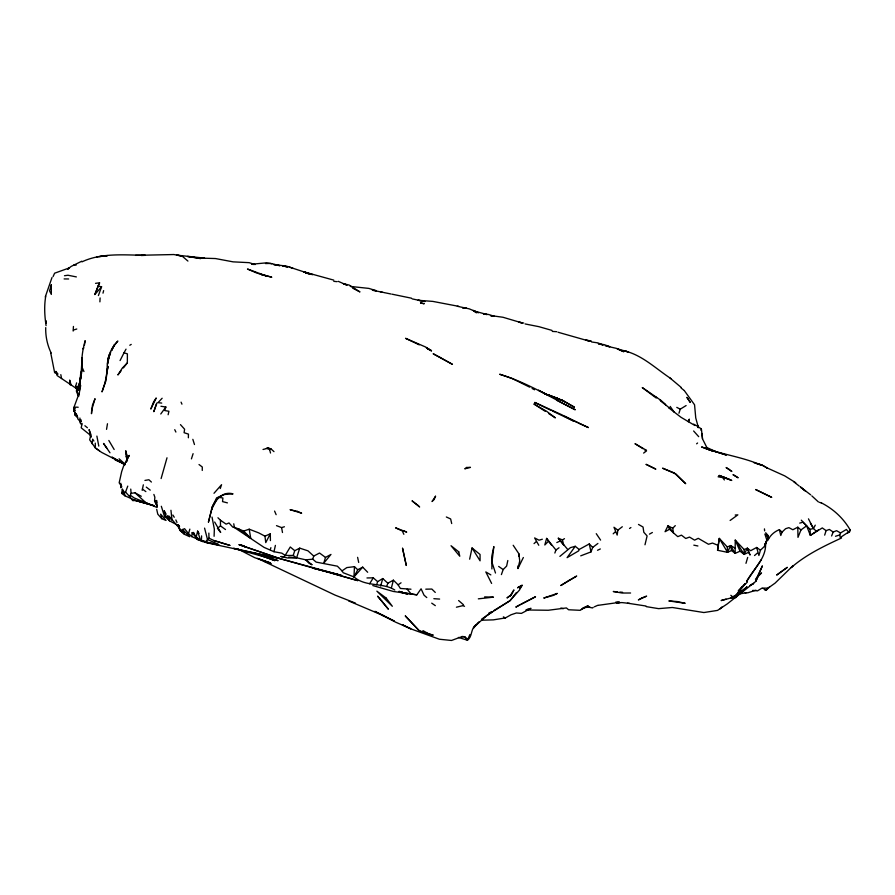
<?xml version="1.0" encoding="UTF-8"?>
<svg xmlns="http://www.w3.org/2000/svg" width="895" height="895" viewBox="0 0 895 895"><rect width="100%" height="100%" fill="white"/><g stroke="black" fill="none" stroke-linecap="round" stroke-linejoin="round"><path stroke-width="1.34" d="M491.903 568.929L491.814 556.164L493.861 546.565L491.959 562.261L495.494 573.024M740.053 551.208L735.242 540.132L744.125 554.408L744.159 549.575L735.242 540.132L735.142 553.378L740.053 551.208L744.125 554.408L748.746 552.249L747.303 548.243L744.159 549.575M202.259 470.446L202.292 467.011L199.014 464.516M123.398 367.901L127.347 362.844L127.392 353.861L124.036 352.775L120.064 360.562M188.364 437.778L188.453 434.12L184.09 432.699L184.605 429.208L180.454 424.622M75.784 413.557L73.86 410.984L73.983 407.303L79.442 392.536M84.432 345.246L85.148 340.659C82.709 349.576 81.109 358.671 82.239 368.035L82.295 366.357L79.196 385.398L80.998 375.788M46.171 323.229L46.26 320.846M126.9 460.712L127.034 457.032L126.419 462.167M214.095 536.295L214.352 529.169L212.025 517.075M201.599 535.881L201.409 540.502L205.134 542.113L219.074 545.133C210.426 541.922 197.347 542.873 193.667 532.514L192.201 532.648L191.776 536.62L203.165 541.643L201.174 540.009M394.784 590.006C382.646 582.231 365.775 587.232 353.972 576.917L354.465 566.68L346.868 567.575L342.013 570.865L337.393 566.188L316.148 562.094L312.735 559.151L305.889 559.867L296.637 557.786L288.716 557.149M99.904 301.861L100.095 297.934M79.789 387.356L80.584 374.49L82.441 368.169L83.962 371.537M764.442 528.878L764.632 530.869M81.132 373.73L82.105 357.597L82.239 368.035M523.351 557.507L517.948 568.504L518.104 565.819M518.675 556.399L518.843 553.714L513.182 545.268M79.51 390.298L80.293 378.809L82.441 368.169M179.582 526.763L178.206 524.604L180.219 530.567L182.591 529.538L189.706 536.709L184.314 534.248L179.694 529.997L179.783 528.71L169.01 516.068L166.056 516.616L164.165 510.721L166.101 514.2M157.24 506.514L154.578 500.987L154.846 497.206L153.873 494.42M127.034 461.003L127.269 458.564L126.486 460.444L129.249 455.387L123.577 466.094L121.686 471.542L119.169 482.808L121.34 486.007L120.903 487.764L120.791 483.21M717.555 550.268L719.267 538.376L727.299 546.99L727.534 552.327L717.555 550.268L719.267 538.376L727.534 552.327L731.584 550.537L735.142 553.378L730.611 545.57L727.299 546.99M124.45 464.125L101.594 452.378L95.385 448.003L89.679 439.848L90.663 435.406L89.086 429.622L90.921 434.578M142.193 490.348L143.334 484.81M617.841 530.153L617.181 535.087L613.981 527.256L617.841 530.153L622.316 526.752M92.051 443.73L92.677 439.154L93.897 441.045M107.758 366.916L107.232 370.351C106.628 359.522 110.007 348.681 117.849 341.04L113.81 346.029L111.551 350.706M122.324 489.229L124.852 495.774L121.664 493.358L122.324 489.229L124.327 492.496L124.852 495.774L135.369 500.428L154.175 505.742M106.539 429.365L107.478 423.738M45.757 296.133C44.045 305.777 44.605 316.058 46.081 325.612M78.715 395.881L80.695 385.499M108.071 362.173L109.514 354.521L108.105 359.678L110.421 353.044L108.877 356.702L110.689 352.395M90.798 436.491L89.444 434.455L81.188 427.821L82.116 423.413M469.651 559.174L472.045 547.975L480.056 554.486L480.067 560.818L472.045 547.975M507.812 560.527L506.626 566.087L503.158 569.567L501.401 574.59M81.523 373.047L78.022 390.365L79.722 382.624M312.735 559.151L313.72 556.075L307.969 550.839L299.736 548.143L296.637 557.786L293.202 555.482L285.147 555.426L281.88 553.177L273.993 551.712L275.391 545.402M73.983 407.303L74.967 414.911L77.216 417.126M77.932 395.254L76.433 391.025L77.518 386.226M168.126 414.732L168.92 411.275L164.747 410.548L165.866 407.024L160.943 406.263M80.55 379.704L81.087 377.433M105.23 382.031L107.926 366.279L105.856 381.046L102.008 391.898L105.23 382.031L104.681 383.686M517.948 568.504L519.738 560.986L518.843 553.714M196.229 536.978L197.627 531.127L199.07 533.476M644.993 544.775L647.107 535.937L643.807 532.268L643.046 527.032L638.482 524.425M102.992 293.168L103.63 290.618M391.484 587.579L393.386 580.161L398.096 584.815L400.378 588.451L410.984 589.212M765.684 532.738L768.268 535.691L764.71 546.655M546.61 538.387L544.82 544.977L548.501 541.195L546.61 538.387L555.929 549.989L554.855 553.043M73.166 331.049L73.435 326.451M380.643 586.091L382.747 578.539L387.815 583.216L386.886 586.012M688.635 421.646L689.34 419.128L688.21 421.679M76.433 391.025L77.015 390.97L75.695 386.192L76.634 382.847M74.621 410.067L75.448 407.147L78.189 407.236M161.111 478.568L167.007 457.792M745.971 563.335L747.694 557.406M764.598 546.241L760.448 550.19L758.904 555.482L756.644 547.471L750.648 550.705L747.303 548.243L744.125 554.408M154.387 505.764L135.134 500.394L132.661 500.506L129.663 496.647L131.095 493.369L130.748 489.084M191.776 536.62L188.509 533.677L189.852 529.124M325.489 557.406L323.755 563.19L330.971 554.43L325.489 557.406L319.537 553.02L313.72 556.075M273.993 551.712L264.081 547.404L234.4 527.558L233.763 523.788M764.822 545.861L765.583 543.41C766.344 558.726 753.288 569.041 746.598 581.481L761.354 559.599M824.675 535.132L826.096 530.634L829.363 529.437L833.167 532.033L836.568 530.679L840.539 532.95L846.379 529.46L848.527 532.055L840.215 537.582L839.767 534.93L840.539 532.95M270.29 549.597L270.905 547.662M293.202 555.482L294.735 550.682L299.736 548.143M678.947 413.233L680.245 409.183L686.118 405.547M191.429 458.878L193.096 453.675M376.638 584.715L377.656 581.649L382.747 578.539M51.999 277.506L45.253 296.961M220.271 488.536L221.568 484.698L213.994 493.279M98.394 295.585L101.582 286.792L98.047 286.12L94.859 294.511L101.582 286.792M456.416 607.202L463.095 605.591L463.397 604.696L458.609 600.545M469.897 634.544L467.425 640.227L458.419 637.43M579.143 549.474L578.651 550.872L567.094 557.663L575.25 546.297L579.143 549.474L589.257 543.947L592.691 547.427L591.002 551.902L580.721 555.84M156.994 402.873L153.817 411.678L156.379 403.947M797.803 527.2L797.982 537.358L800.958 529.941L797.803 527.2L792.847 529.75L788.887 527.647L785.597 528.71L782.04 532.122L780.798 535.478L779.377 529.683C774.499 531.496 769.98 535.523 767.91 540.289M124.327 492.496L125.546 492.093L127.761 486.108M848.516 532.089L850.25 530.097C843.448 518.25 833.402 508.975 821.241 502.8M850.25 530.097L849.478 532.077L847.643 532.961M831.612 535.971L833.167 532.033M764.543 545.928L766.87 540.11L764.878 534.08L767.944 536.116M764.598 545.838L766.545 540.994M94.859 294.511L99.58 282.842L95.541 283.335M764.979 544.91L766.333 541.553M646.302 606.631L658.597 608.645L672.38 607.492L703.884 612.538L717.544 610.401L727.232 603.924L755.816 581.381L762.395 565.864L757.685 575.944M77.954 417.864L77.619 418.681L80.774 422.093L80.27 422.854L81.635 424.912M764.688 545.737L767.362 539.417M755.816 581.381L759.139 573.93M53.096 276.577L54.606 273.199L69.385 267.885L67.55 269.305L71.097 266.453L81.792 261.195M727.534 552.327L730.611 545.57L735.489 548.378M98.047 286.12L99.58 282.842M111.763 350.258L114.582 344.586L113.81 346.029M511.448 594.739L507.163 597.815L511.448 594.739L513.92 589.928L509.781 596.394M264.954 536.172L270.312 533.789L265.759 542.605L264.954 536.172L258.711 532.872L249.213 529.202L243.686 531.048L234.479 527.312M342.013 570.865L343.21 572.733L353.972 576.917L357.743 569.757L362.688 567.15L367.666 572.263M124.036 352.775L126.016 349.151M799.705 523.105L802.96 522.21L810.109 529.359L813.432 528.475L815.267 525.152M215.348 501.357L212.339 506.771L208.445 522.076L212.339 506.771L216.612 497.888L224.734 494.454L233.047 493.872C222.475 490.784 214.397 500.518 211.488 509.49L217.854 497.575L216.635 499.723L220.864 495.796M700.875 430.115L701.356 428.918L698.57 427.072M285.147 555.426L290.282 546.979L294.735 550.682M369.59 583.808L373.282 577.846L377.656 581.649M741.854 587.064L736.227 595.197L730.756 598.095L735.779 597.614L741.955 591.136L737.793 594.325M841.546 537.984C823.926 546.118 805.914 554.766 791.191 567.609L793.015 565.696L775.025 583.171L768.011 588.172L762.808 588.082L765.975 590.376L769.767 586.672M764.912 589.939L766.388 589.783M372.79 585.565L393.364 591.461L416.824 594.851L421.086 588.798L424.017 595.164L426.781 597.569M160.764 413.982L165.866 407.024M121.026 370.933L117.871 374.971L122.201 368.237L127.347 362.844M516.449 592.49L509.993 600.713L487.506 615.044L476.42 624.822L479.038 622.003L473.634 627.943L475.804 624.911C470.468 628.95 472.549 636.669 467.425 640.227L464.673 636.714L461.943 636.446M519.682 588.384L522.098 585.296L517.634 587.702L522.098 585.296L519.391 590.163L509.993 600.713L494.096 610.424M121.664 493.358L122.358 492.485M353.972 576.917L362.688 567.15M707.643 449.1L702.553 438.975L701.423 429.22M720.218 608.824L721.885 607.023M765.975 590.376L768.011 588.172M747.437 582.052L738.263 590.935L745.177 583.73L736.227 595.197L738.073 593.911L730.756 598.095M205.134 542.113L208.971 538.186L208.859 533.096M718.484 545.536L712.521 543.075L708.46 544.25L698.257 538.331L694.587 540.155L689.542 537.078L685.76 538.488L681.442 535.143L677.772 536.642L673.476 532.872L672.716 528.263L675.289 525.622M755.436 579.166L761.522 572.912L756.678 577.353M593.195 607.336L592.602 607.94L587.802 607.045L589.771 606.933L583.327 607.828L580.273 610.312L568.582 609.763L566.401 607.94L548.288 610.256L525.902 609.965M613.187 533.823L615.122 531.932M217.944 517.757L220.45 520.252L220.472 525.902L217.44 528.363L220.673 532.413L214.666 522.042M534.046 543.601L536.027 541.811M767.194 536.653L768.268 535.691M559.89 556.377L570.428 547.639L575.25 546.297M754.519 555.549L757.215 553.222M162.14 398.241L158.023 402.649L161.726 403.086M696.612 443.819L697.574 443.014M54.617 372.555L55.937 371.459L57.996 374.099L54.617 372.555L50.702 352.742M81.982 261.843C101.336 252.692 124.338 255.03 145.326 255.332L141.309 255.522M739.035 593.363L747.045 586.796L738.23 594.929L745.557 588.317L736.786 595.197M592.691 547.427L597.894 543.455M800.958 529.941L806.63 525.824L801.305 520.174M806.63 525.824L810.344 535.4L822.281 527.927L826.096 530.634M645.015 450.666L645.91 449.995L646.548 450.89L643.617 453.083M730.119 520.465L737.86 514.86L735.22 515.017M555.929 549.989L559.017 547.774M82.709 348.748L83.861 347.942M481.454 619.295L491.993 611.912L487.506 615.044M629.532 528.475L630.908 527.535M398.096 584.815L401.049 582.802M818.343 529.929L810.344 535.4L810.109 529.359M74.967 414.911L76.355 413.982L77.563 416.902M567.721 549.496L558.312 538.219L562.418 539.931L564.476 538.678M129.786 345.257L131.229 344.407M519.76 604.841L515.8 607.112L535.512 596.752L520.979 604.215M750.278 585.408L753.691 583.473L750.144 585.319M649.434 534.125L652.377 532.503M581.358 609.517L588.216 605.725L583.327 607.828M387.815 583.216L393.386 580.161M669.583 529.258L667.994 525.801L673.476 532.872L669.583 529.258L665.063 531.708L667.994 525.801L672.716 528.263M488.625 613.276L491.914 611.565M762.104 588.049L757.528 590.857L752.74 590.387M597.524 550.28L600.332 548.959M556.813 542.56L560.147 541.016M740.836 592.524L743.007 591.528M594.369 606.821L597.882 605.266M263.029 449.491L266.923 448.473L269.619 449.592L271.073 448.977L273.971 451.628M180.219 530.567L183.699 533.207L182.591 529.538L184.583 528.699L188.509 533.677M266.923 448.473L268.388 447.858L271.073 448.977M481.756 620.201L493.324 619.866L505.373 617.953L511.023 614.775L516.37 612.985L521.427 613.388L531.015 608.331L527.166 609.282M732.446 597.569L721.113 600.556L726.046 599.158M835.494 536.284L839.767 534.93M73.86 410.984L75.191 410.581M73.457 330.02L76.78 329.002M755.939 590.197L747.84 592.792L745.132 592.803M276.488 525.645L281.601 527.591L284.42 526.763M542.325 539.237L538.991 540.2L534.639 537.94L538.779 545.256M266.43 448.373L268.388 447.858M154.578 500.987L156.715 500.495L157.072 502.867M740.232 593.81L746.396 592.714M144.934 480.425L148.894 479.754L151.4 482.047M131.095 493.369L134.966 492.765L141.276 496.289M64.485 275.727L67.975 275.235L76.366 276.913M99.681 256.608L107.523 255.601L96.884 256.865M478.333 598.844L493.458 597.144L484.62 596.898M598.464 605.288L619.687 602.324L616.89 602.402M616.666 603.062L621.812 602.57L629.711 603.42M135.548 255.366L173.887 254.538L182.077 256.048L187.928 261.072M132.661 500.506L135.369 500.428L150.662 504.668L134.172 497.933L130.502 495.36M73.659 265.144L76.209 265.065M265.479 263.555L270.682 263.421L279.922 265.681L273.769 264.551L286.322 266.083L310.106 273.904L303.964 271.901L333.768 280.124M296.637 557.786L287.787 557.988L280.784 556.522L284.755 556.835M252.099 264.193L266.408 262.839L271.756 263.734M425.774 589.178L431.837 589.055L435.283 592.423M366.972 577.957L373.282 577.846M630.572 593.005L622.204 593.038L613.276 591.505L617.27 591.852M616.812 602.548L619.564 602.536L615.805 602.089M64.116 278.927L68.635 278.971M457.345 306.28L469.271 308.864L478.433 312.735L474.35 311.08L487.093 314.537L483.524 314.044M552.282 331.418L556.746 331.687M55.937 371.459L57.123 375.553L76.142 388.307M433.851 598.688L439.613 599.068M350.303 286.422L368.841 288.403L376.381 290.718L372.365 290.215L384.033 292.564M251.797 264.305L253.979 264.472M462.581 307.701L466.317 308.182L462.57 307.768M619.933 592.076L622.584 592.311M333.813 281.343L337.091 281.656M483.591 314L488.625 314.492L494.185 316.293L490.605 315.644M490.673 315.566L502.979 317.266L522.344 323.005L519.01 322.222M384.47 292.676L390.958 293.996M412.181 298.885L424.957 301.581M591.606 341.979L597.838 342.875L603.152 345.056L598.341 343.747L604.394 344.698L609.763 346.701L607.515 346.253M421.165 300.742L418.01 300.272L432.822 301.402L458.811 306.37M627.496 603.174L646.056 606.038M219.13 497.385L222.9 497.989L222.531 501.603L227.431 502.878M416.824 594.851L400.244 592.154L407.561 594.045L398.924 591.371L405.524 593.542L401.083 591.942M182.077 256.048L176.516 255.097L204.552 258.152L199.35 258.062L215.426 258.543L233.092 261.855L249.112 262.66L255.075 264.551M718.092 476.8L722.601 477.572L724.379 479.955M605.266 345.817L616.331 348.345L623.737 351.724L617.237 348.804L628.256 351.936L623.401 350.616C641.961 354.688 655.755 368.673 671.172 378.764M392.066 294.186L411.51 298.203M519.066 322.178L523.72 323.039M591.271 341.017L585.576 339.943L590.006 341.331L558.021 332.235M525.119 323.945L538.88 326.664L551.98 330.412M693.815 545.156L697.899 545.984M205.973 542.594L279.363 558.458L341.264 575.317M238.999 549.508L233.617 548.311L278.099 560.65L264.898 556.276M241.695 550.101L279.363 558.458L357.485 580.542M705.528 448.395L712.957 451.125L701.59 446.941C720.911 454.313 741.821 456.774 760.862 464.952L756.946 463.767M429.22 634.175L433.225 635.159L419.397 630.919L405.357 615.984L419.397 630.919L429.22 634.175L422.932 630.595M560.796 608.063L563.335 608.689M338.131 574.478L312.377 568.001L341.353 575.407M754.172 462.838L761.544 464.773L767.272 468.051L761.544 464.773M381.729 615.1L394.203 621.029L374.815 611.375L383.899 615.872L348.703 600.959M234.4 527.558L232.734 527.099L228.997 522.96L226.133 524.134L220.45 520.252M380.129 291.602L382.288 292.217M333.578 573.673L357.821 580.654M200.469 540.222L209.419 543.164L200.469 540.222L197.627 531.127M718.54 452.635L726.237 454.928M726.169 455.04L706.938 448.865M214.062 540.591L229.836 545.368L214.062 540.591L208.971 538.186M355.46 603.129L334.998 595.074L257.525 558.379L270.223 562.877L254.739 557.686L237.723 548.881M258.666 273.713L271.789 277.215L261.306 274.485L267.18 276.219L247.479 269.026L257.447 273.322M303.964 271.901L308.093 273.255M706.233 448.619L715.396 451.673M271.297 563.637L264.763 561.411L267.258 562.284M544.328 393.576L562.653 400.468L574.266 407.113L562.653 400.468L552.965 396.888L564.958 401.788M553.994 397.425L562.653 400.468M819.395 502.285L821.453 503.001M549.082 395.657L552.763 396.977M718.875 475.659L731.752 480.458L719.256 475.424L729.145 479.373L723.406 477.013M255.623 553.524L274.877 560.639L255.478 553.49M194.193 534.293L192.201 532.648L197.538 539.562L203.165 541.643M289.656 267.102L293.146 268.455M717.264 452.243L706.356 447.332L708.012 448.686M402.94 530.578L406.699 532.1L395.59 527.837L402.303 530.97L403.858 534.304M338.243 281.332L347.081 285.192L343.255 283.637L349.173 285.058L359.958 291.927L352.697 288.19M161.749 518.675L166.034 520.431L160.641 514.155L161.749 518.675L157.777 514.155L156.703 509.378M157.117 507.521L145.93 502.744L134.966 492.765M218.436 544.305L207.517 539.573L204.575 528.117M766.78 467.783L784.747 475.894L795.733 482.729M552.338 410.939L574.031 421.288L561.523 414.653L534.695 402.414L551.152 410.413M578.763 423.234L588.395 427.575L564.667 416.287L577.588 422.653M124.338 463.867L111.953 457.144L124.931 464.874M668.643 407.762L681.073 417.339L694.889 425.494M446.336 516.974L450.655 518.966L451.695 523.553M419.274 344.866L405.558 338.321L425.696 347.047L431.535 350.851L426.367 347.909L431.368 350.672L427.743 348.927M546.655 394.639L547.852 395.21M463.095 605.591L464.539 606.307M556.97 400.434L575.272 409.776C550.459 397.212 526.562 382.355 499.678 374.255L512.007 378.428L529.695 387.166M676.777 407.37L680.245 409.183M532.089 388.486L534.561 389.784M545.48 394.013L538.499 390.242L546.867 394.46L557.786 398.476L548.434 394.863L549.161 395.321M171.829 519.805L167.667 516.281L169.468 520.8L177.881 525.331M503.359 616.856L505.373 617.953M693.636 424.14L698.111 426.602M793.932 481.924L799.257 486.086M490.84 574.903L485.817 571.939L491.612 583.428M383.295 615.536L395.568 622.148L410.771 628.737L402.303 624.71L409.832 628.503L439.423 639.243L451.516 640.462L460.712 637.072L464.673 636.714L467.682 639.5M645.91 449.995L634.991 443.696L643.08 448.731M545.178 411.286L533.867 403.969L546.498 411.208L555.37 417.864L548.579 413.479M656.125 397.962L642.252 387.557L661.092 400.468L665.656 404.831L660.208 400.3L669.751 408.277M99.479 450.767L95.385 448.003L95.262 443.137M431.726 603.152L435.317 605.646M498.66 566.434L503.158 569.567M655.867 396.988L656.628 397.537M756.644 547.471L760.448 550.19M220.472 525.902L225.506 529.549M142.361 489.039L145.851 491.601M810.669 494.823L800.275 486.914L805.645 491.131L800.734 487.283M670.031 378.026L681.173 387.412M146.277 487.115L150.226 490.124M238.764 528.956L250.701 538.231L249.213 529.202M681.129 388.05L684.048 390.321M730.801 595.287L733.005 597.066M84.891 425.729L87.408 427.765M811.832 495.875L818.366 501.916M169.468 520.8L165.183 516.359L164.68 516.974L161.324 506.268M119.069 458.799L125.21 464.248M779.377 529.683L782.04 532.122M354.465 566.68L357.743 569.757M810.378 523.195L813.432 528.475L816.441 531.361M243.686 531.048L250.701 538.231M166.056 516.616L169.323 519.984L167.667 516.281M125.546 492.093L129.663 496.647M75.258 414.866L77.059 416.869M693.625 430.987L698.704 436.67M407.135 589.212L411.174 593.922M558.312 538.219L563.738 545.178L562.418 539.931M548.501 541.195L551.723 545.391M670.176 406.419L674.338 412.416M109.984 452.781L103.529 443.428L106.841 448.238M596.249 533.677L600.59 540.099M108.832 440.474L114.157 449.491M766.78 535.132L768.715 538.163M182.323 531.059L183.699 533.207M684.362 390.679L694.554 404.775L695.751 417.954L698.044 426.367M172.892 515.028L174.245 517.254M51.16 353.01C47.39 345.313 45.466 336.352 45.723 327.626M167.387 516.516L169.323 519.984M76.109 414.407L77.339 416.712M808.476 518.854L813.432 528.475M174.749 429.667L175.89 432.05M748.746 552.249L750.077 555.045L747.303 548.243M196.206 536.687L197.538 539.562M175.856 519.95L176.975 522.445M178.105 524.951L179.224 527.457M181.07 402.146L181.942 404.171M274.586 511.079L276.13 514.67M155.406 502.061L157.296 506.503M90.663 435.406L91.346 437.062M75.695 386.192L76.411 388.038M698.313 427.541L697.574 425.539L698.156 427.642M182.591 529.538L184.314 534.248M127.515 460.108L126.24 456.271L127.168 460.321L126.542 453.799L126.732 460.5M77.954 394.281L78.637 396.407M192.839 439.333L194.472 444.524M71.097 384.917L69.653 380.062L70.19 384.861M155.943 501.111L157.039 505.015M178.206 524.604L179.694 529.997M121.217 484.911L121.765 486.958M269.619 449.592L270.525 453.027M589.257 543.947L591.002 551.902M357.608 557.339L358.694 562.452M76.679 389.325L77.227 391.887M730.611 545.57L731.584 550.537M60.815 374.647L61.576 378.529M96.884 436.089L98.786 446.102M281.601 527.591L282.484 532.514M81.053 419.844L81.322 421.388M170.945 510.273L172.03 520.14M701.948 433.527L702.497 438.874M79.912 418.054L80.27 422.854M270.312 533.789L270.413 540.602M91.704 409.899L91.48 413.691L92.465 405.2L95.027 398.689L91.704 409.899M107.993 361.021L107.534 364.175L108.765 355.997L107.993 361.021M51.317 284.867L49.549 290.853L51.328 294.421L51.317 284.867M153.672 401.732L150.808 409.06L156.233 397.984L153.672 401.732M435.529 496.255L434.086 499.578L432.039 501.536L435.529 496.255M466.586 467.47L464.785 468.835L470.457 467.369L466.586 467.47M787.22 567.408L776.86 574.937L787.22 567.408M569.041 580.43L560.773 585.531L576.693 576.056L569.041 580.43M641.928 597.916L638.359 599.918L646.615 596.148L641.928 597.916M557.149 593.463L553.647 595.32L543.757 598.039L557.149 593.463M677.135 601.541L668.856 600.937L685.167 603.297L677.135 601.541M191.217 256.843L187.536 256.473L200.581 258.565L191.217 256.843M424.017 303.718L420.572 302.913L424.017 303.718M284.207 266.173L282.563 265.793L287.675 267.023L284.207 266.173M297.453 511.403L290.058 509.669L301.637 513.182L297.453 511.403M311.639 274.362L305.732 272.964L312.601 274.62L311.639 274.362M279.363 558.458L239.099 544.708L279.363 558.458M674.304 472.974L662.568 468.186L675.904 473.97L685.704 483.703L674.304 472.974M246.416 547.237L241.113 545.021L246.416 547.237M119.751 461.921L115.164 459.784L119.751 461.921M655.688 469.069L646.19 464.404L655.688 469.069M769.062 496.054L755.637 489.531L771.747 497.385L769.062 496.054M311.885 564.678L309.032 563.291L305.889 559.867L311.885 564.678M439.915 357.385L433.169 353.76L452.434 364.332L439.915 357.385M735.735 476.308L733.005 474.641L738.14 477.785L735.735 476.308M728.798 469.237L726.102 467.537L731.853 471.475L728.798 469.237M474.205 311.136L473.153 310.386L476.464 312.78L474.205 311.136M386.215 598.128L376.851 591.147L392.323 606.273L386.215 598.128M417.898 505.373L412.036 500.831L419.632 506.973L417.898 505.373M458.766 551.857L451.035 545.726L459.773 556.242L458.766 551.857M687.64 398.286L686.868 397.391L690.269 402.426L687.64 398.286M381.606 600.881L377.589 596.159L388.385 609.204L381.606 600.881M406.285 565.439L402.549 548.288L406.285 565.439M127.168 460.321L125.803 450.968L127.168 460.321"/></g></svg>
